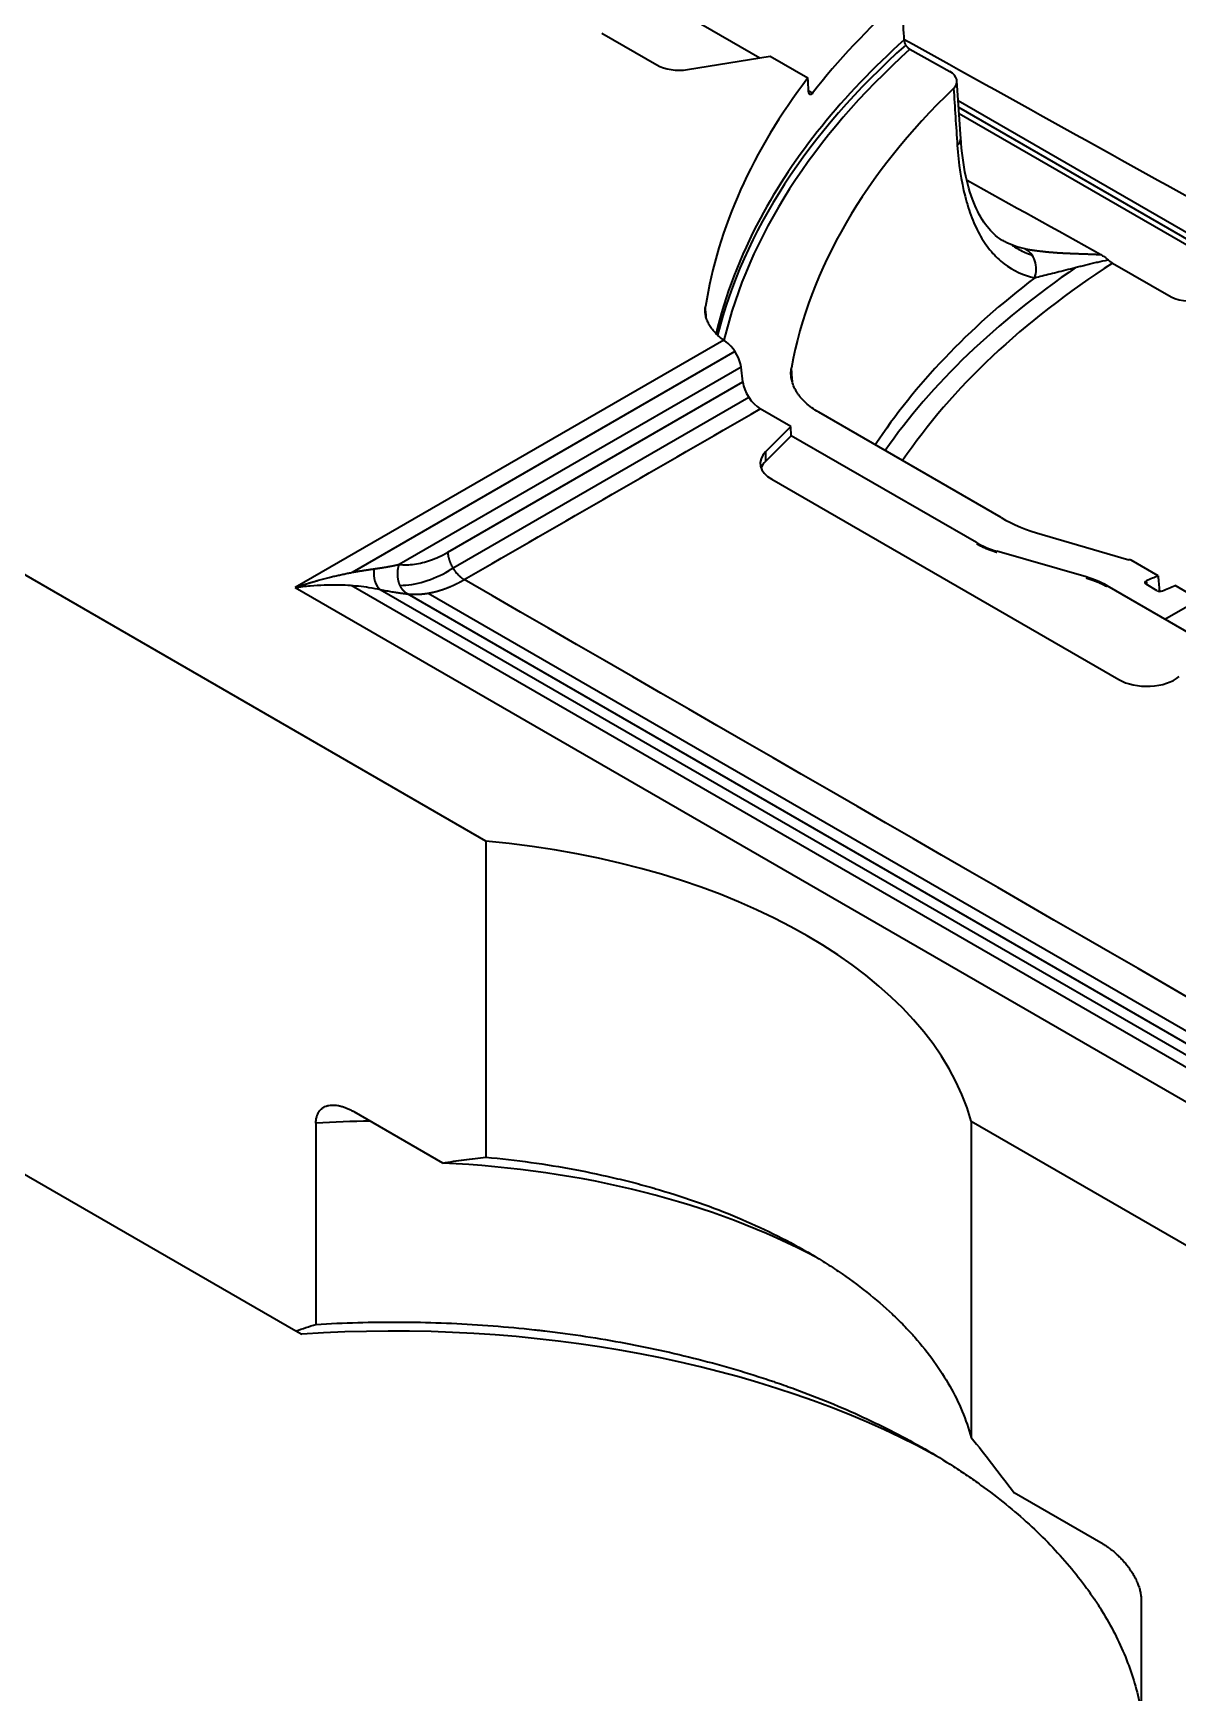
# Model space of a CAD drawing. Header units: millimetres. Extents: x 256 to 2096, y 1004 to 2403.
# Drawn here: x 1478.8 to 1623.8, y 1230.6 to 1440.8 of the extents above; entities that cross this region are included whole.
import ezdxf

# ---------------------------------------------------------------- set-up
doc = ezdxf.new("R2010")
doc.units = ezdxf.units.MM
doc.layers.add('1', color=7, linetype='Continuous', true_color=0xffffff)

msp = doc.modelspace()

# ---------------------------------------------------------------- linework, layer by layer
at = {"layer": '1', "color": 7, "linetype": 'Continuous', "lineweight": 35}
for p, q in [((1553.928, 1447.486), (1570.898, 1437.688)), ((1550.885, 1440.816), (1557.83, 1436.806)), ((1561.732, 1436.214), (1572.202, 1437.898)), ((1572.202, 1437.898), (1576.965, 1435.148)), ((1589.895, 1438.775), (1594.932, 1435.966)), ((1596.334, 1427.45), (1595.851, 1434.78)), ((1577.536, 1433.202), (1577.102, 1433.453)), ((1596.015, 1432.271), (1633.151, 1410.83)), ((1632.443, 1410.421), (1596.072, 1431.42)), ((1631.768, 1410.032), (1596.125, 1430.61)), ((1536.187, 1338.493), (1408.53, 1412.195)), ((1615.555, 1411.707), (1622.985, 1407.418)), ((1566.311, 1401.942), (1512.024, 1370.6)), ((1567.721, 1400.512), (1519.236, 1372.519)), ((1568.499, 1398.529), (1525.203, 1373.533)), ((1568.722, 1396.65), (1568.499, 1398.529)), ((1531.348, 1375.072), (1568.722, 1396.65)), ((1569.501, 1394.668), (1531.526, 1372.743)), ((1574.819, 1391.012), (1570.937, 1393.253)), ((1601.434, 1379.474), (1578.352, 1392.8)), ((1574.819, 1391.012), (1571.61, 1387.803)), ((1574.859, 1389.828), (1571.61, 1386.578)), ((1574.859, 1389.828), (1574.819, 1391.012)), ((1598.307, 1376.291), (1574.859, 1389.828)), ((1571.61, 1387.803), (1571.61, 1386.578)), ((1572.404, 1384.318), (1616.365, 1358.937)), ((1606.65, 1377.303), (1617.642, 1374.13)), ((1612.214, 1371.943), (1600.915, 1375.205)), ((1621.336, 1372.086), (1617.923, 1374.057)), ((1512.024, 1370.6), (1750.355, 1232.999)), ((1752.332, 1236.234), (1519.121, 1370.878)), ((1614.823, 1370.858), (1628.447, 1362.992)), ((1621.232, 1370.198), (1619.809, 1371.02)), ((1626.511, 1369.099), (1623.476, 1370.851)), ((1522.802, 1370.354), (1753.72, 1237.034)), ((1755.882, 1237.208), (1526.235, 1369.795)), ((1528.854, 1369.884), (1757.272, 1238.007)), ((1622.19, 1366.604), (1626.511, 1369.099)), ((1536.187, 1338.493), (1536.187, 1298.452)), ((1408.53, 1336.261), (1512.131, 1276.447)), ((1530.747, 1297.706), (1519.488, 1304.206)), ((1514.658, 1302.749), (1514.658, 1277.275)), ((1597.657, 1303.003), (1753.598, 1212.97)), ((1597.657, 1303.003), (1597.657, 1262.962)), ((1512.131, 1276.447), (1512.856, 1276.028)), ((1614.356, 1249.434), (1603.098, 1255.934)), ((1619.186, 1242.4), (1619.186, 1216.925))]:
    msp.add_line(p, q, dxfattribs=at)
for centre, major_axis, ratio, start_param, end_param in [((1723.27, 1395.4), (-159.766, 0), 0.5773503, 5.7128109, 5.8609378), ((1723.27, 1390.188), (159.431, 0), 0.5773503, 2.5704417, 2.8418363), ((1723.27, 1389.41), (-159.381, 0), 0.5773503, 5.7099941, 6.139677), ((1723.27, 1389.41), (158.428, 0), 0.5773503, 2.5715251, 3.0040935), ((1560.658, 1438.439), (4, 0), 0.5773503, 3.9269908, 4.9840471), ((1592.834, 1434.715), (-3.019, 0.002), 0.5765428, 2.601131, 3.9444378), ((1723.27, 1397.862), (-159.924, 0), 0.5773503, 5.8674961, 6.1928346), ((1723.27, 1389.41), (-149.201, 0), 0.5773503, 5.741568, 6.1780942), ((1723.27, 1390.188), (159.431, 0), 0.5773503, 2.8418363, 3.0062441), ((1723.27, 1356.341), (147.079, 0), 0.5773503, 2.4397573, 2.7602053), ((1723.27, 1356.341), (144.218, 0), 0.5773503, 2.4141673, 2.7686989), ((1723.27, 1358.674), (147.229, 0), 0.5773503, 2.4955931, 2.7809717), ((1625.114, 1408.654), (3.015, 0), 0.5789338, 3.9283603, 5.4964176), ((1566.395, 1399.541), (-1.612, 2.533), 0.5463791, 3.9906807, 5.1801162), ((1570.826, 1395.638), (-1.612, 2.533), 0.5463791, 0.849088, 2.3326179), ((1575.94, 1386.359), (5, 0), 0.5773503, 2.6179939, 3.9269908), ((1575.94, 1385.135), (-5, 0), 0.5773503, 5.7595865, 6.0694302), ((1615.66, 1387.695), (20.11, 0.023), 0.5776063, 3.9258769, 4.2471827), ((1605.42, 1380.401), (10.055, 0.012), 0.5776063, 3.9258769, 4.2471827), ((1523.863, 1373.088), (0.611, 2.937), 0.6049582, 1.7370155, 2.8729762), ((1530.266, 1389.775), (8.548, 18.128), 0.6252357, 3.4314958, 3.8766271), ((1607.71, 1366.748), (10.055, 0.012), 0.5776063, 0.7842843, 1.10559), ((1620.165, 1371.225), (0.504, 0), 0.5759394, 2.2092776, 3.9251465), ((1621.588, 1370.403), (0.503, 0.001), 0.5782229, 3.9265304, 5.3482317), ((1619.901, 1360.978), (5, 0), 0.5773503, 3.9269908, 5.6723201), ((1524.496, 1296.253), (74.09, 0), 0.5773503, 0.1584571, 1.4123392), ((1524.496, 1248.079), (-95.2, 0), 0.5773503, 4.7433513, 4.8159093), ((1524.496, 1252.325), (-78.85, 0), 0.5773503, 3.965492, 4.6330289), ((1524.495, 1218.686), (-100, 0), 0.5773503, 3.9602541, 4.8290467)]:
    msp.add_ellipse(centre, major_axis=major_axis, ratio=ratio, start_param=start_param, end_param=end_param, dxfattribs=at)
for points in [[(1588.795, 1445.206), (1588.834, 1444.622), (1588.911, 1443.453), (1589.027, 1441.701), (1589.105, 1440.533), (1589.143, 1439.949)], [(1625.909, 1419.608), (1613.652, 1426.412), (1601.396, 1433.217), (1589.139, 1440.022)], [(1577.061, 1433.462), (1577.029, 1434.024), (1576.997, 1434.586), (1576.965, 1435.148)], [(1595.422, 1433.818), (1595.58, 1431.417), (1595.737, 1429.015), (1595.895, 1426.613)], [(1597.134, 1422.214), (1602.78, 1419.067), (1608.426, 1415.92), (1614.071, 1412.774)], [(1601.854, 1414.434), (1601.689, 1414.525), (1601.527, 1414.621), (1601.369, 1414.723)], [(1604.485, 1413.507), (1603.531, 1413.684), (1602.657, 1413.992), (1601.854, 1414.434)], [(1615.008, 1412.1), (1615.068, 1412.048), (1615.188, 1411.95), (1615.371, 1411.819), (1615.494, 1411.743), (1615.555, 1411.707)], [(1564.095, 1404.772), (1564.062, 1405.246), (1564.03, 1405.72), (1563.998, 1406.193)], [(1575.021, 1396.552), (1574.978, 1397.183), (1574.935, 1397.815), (1574.891, 1398.446)], [(1533.447, 1371.608), (1545.943, 1378.823), (1558.44, 1386.038), (1570.937, 1393.253)], [(1525.203, 1373.533), (1525.838, 1373.463), (1527.139, 1373.487), (1529.151, 1373.977), (1530.585, 1374.632), (1531.348, 1375.072)], [(1617.923, 1374.057), (1617.828, 1374.079), (1617.734, 1374.104), (1617.642, 1374.13)], [(1761.058, 1240.197), (1685.187, 1284), (1609.317, 1327.804), (1533.447, 1371.608)], [(1621.336, 1372.086), (1620.845, 1371.877), (1620.355, 1371.667), (1619.865, 1371.457)], [(1619.908, 1370.962), (1619.894, 1371.127), (1619.879, 1371.292), (1619.865, 1371.457)], [(1621.336, 1372.086), (1621.389, 1371.448), (1621.442, 1370.81), (1621.495, 1370.171)], [(1621.886, 1370.17), (1622.416, 1370.397), (1622.946, 1370.624), (1623.476, 1370.851)], [(1522.802, 1370.354), (1523.081, 1370.296), (1523.603, 1370.193), (1524.292, 1370.071), (1524.895, 1369.973), (1525.419, 1369.897), (1525.874, 1369.837), (1526.123, 1369.807), (1526.235, 1369.795)], [(1512.131, 1276.447), (1512.971, 1276.729), (1513.813, 1277.005), (1514.658, 1277.275)]]:
    msp.add_open_spline(points, degree=3, dxfattribs=at)
for points, knots in [([(1589.143, 1439.949), (1589.147, 1439.896), (1589.155, 1439.841), (1589.173, 1439.757), (1589.181, 1439.729), (1589.197, 1439.672), (1589.207, 1439.643), (1589.238, 1439.556), (1589.262, 1439.499), (1589.305, 1439.414), (1589.32, 1439.386), (1589.351, 1439.33), (1589.368, 1439.302), (1589.42, 1439.221), (1589.457, 1439.17), (1589.517, 1439.096), (1589.538, 1439.072), (1589.58, 1439.026), (1589.601, 1439.004), (1589.666, 1438.94), (1589.71, 1438.901), (1589.802, 1438.831), (1589.849, 1438.801), (1589.895, 1438.775)], [0, 0, 0, 0, 0.125, 0.125, 0.1875, 0.1875, 0.25, 0.25, 0.375, 0.375, 0.4375, 0.4375, 0.5, 0.5, 0.625, 0.625, 0.6875, 0.6875, 0.75, 0.75, 0.875, 0.875, 1, 1, 1, 1]), ([(1577.536, 1433.202), (1577.508, 1433.166), (1577.481, 1433.136), (1577.44, 1433.099), (1577.427, 1433.088), (1577.406, 1433.074), (1577.4, 1433.069), (1577.386, 1433.061), (1577.379, 1433.057), (1577.346, 1433.04), (1577.32, 1433.032), (1577.283, 1433.029), (1577.271, 1433.03), (1577.247, 1433.035), (1577.236, 1433.038), (1577.202, 1433.055), (1577.182, 1433.072), (1577.154, 1433.107), (1577.145, 1433.12), (1577.133, 1433.143), (1577.129, 1433.151), (1577.121, 1433.167), (1577.117, 1433.175), (1577.1, 1433.22), (1577.088, 1433.261), (1577.075, 1433.331), (1577.071, 1433.355), (1577.065, 1433.407), (1577.063, 1433.434), (1577.061, 1433.462)], [0, 0, 0, 0, 0.125, 0.125, 0.1875, 0.1875, 0.21875, 0.21875, 0.25, 0.25, 0.375, 0.375, 0.4375, 0.4375, 0.5, 0.5, 0.625, 0.625, 0.6875, 0.6875, 0.71875, 0.71875, 0.75, 0.75, 0.875, 0.875, 0.9375, 0.9375, 1, 1, 1, 1]), ([(1595.895, 1426.613), (1595.982, 1426.699), (1596.057, 1426.789), (1596.18, 1426.973), (1596.229, 1427.067), (1596.298, 1427.258), (1596.318, 1427.355), (1596.328, 1427.495), (1596.328, 1427.538), (1596.325, 1427.582)], [0, 0, 0, 0, 0.2893936, 0.2893936, 0.5787872, 0.5787872, 0.8681807, 0.8681807, 1, 1, 1, 1]), ([(1601.465, 1414.662), (1600.811, 1415.072), (1599.592, 1416.204), (1598.052, 1418.829), (1596.877, 1422.615), (1596.451, 1425.789), (1596.325, 1427.578)], [0, 0, 0, 0, 0.2364189, 0.480713, 0.734937, 1, 1, 1, 1]), ([(1595.895, 1426.613), (1596.049, 1424.265), (1596.542, 1421.016), (1597.701, 1417.374), (1598.628, 1415.418), (1599.494, 1414.055), (1600.447, 1412.819), (1602.323, 1411.027), (1604.252, 1410.148), (1605.708, 1409.845)], [0, 0, 0, 0, 0.25, 0.375, 0.5, 0.5625, 0.625, 0.75, 1, 1, 1, 1]), ([(1602.825, 1413.979), (1602.876, 1413.942), (1602.927, 1413.906), (1603.214, 1413.708), (1603.455, 1413.559), (1604.228, 1413.128), (1604.782, 1412.89), (1605.364, 1412.706)], [0, 0, 0, 0, 0.0655991, 0.0655991, 0.3637882, 0.3637882, 1, 1, 1, 1]), ([(1604.485, 1413.507), (1604.497, 1413.505), (1604.52, 1413.5), (1604.556, 1413.493), (1604.591, 1413.487), (1604.627, 1413.48), (1604.663, 1413.473), (1604.699, 1413.466), (1604.735, 1413.46), (1604.771, 1413.453), (1604.807, 1413.447), (1604.843, 1413.441), (1604.879, 1413.434), (1604.916, 1413.428), (1604.952, 1413.422), (1604.989, 1413.416), (1605.025, 1413.409), (1605.062, 1413.403), (1605.099, 1413.397), (1605.136, 1413.392), (1605.173, 1413.386), (1605.21, 1413.38), (1605.247, 1413.374), (1605.284, 1413.368), (1605.321, 1413.363), (1605.359, 1413.357), (1605.396, 1413.351), (1605.434, 1413.346), (1605.471, 1413.34), (1605.509, 1413.335), (1605.547, 1413.329), (1605.584, 1413.324), (1605.622, 1413.319), (1605.66, 1413.314), (1605.698, 1413.308), (1605.736, 1413.303), (1605.775, 1413.298), (1605.813, 1413.293), (1605.851, 1413.288), (1605.89, 1413.283), (1605.928, 1413.278), (1605.967, 1413.273), (1606.005, 1413.268), (1606.044, 1413.263), (1606.083, 1413.258), (1606.121, 1413.253), (1606.16, 1413.248), (1606.199, 1413.244), (1606.238, 1413.239), (1606.277, 1413.234), (1606.316, 1413.229), (1606.356, 1413.225), (1606.395, 1413.22), (1606.434, 1413.215), (1606.474, 1413.211), (1606.513, 1413.206), (1606.553, 1413.202), (1606.592, 1413.197), (1606.632, 1413.193), (1606.713, 1413.183), (1606.836, 1413.17), (1607.004, 1413.152), (1607.176, 1413.134), (1607.353, 1413.117), (1607.533, 1413.1), (1607.718, 1413.083), (1607.907, 1413.067), (1608.101, 1413.052), (1608.299, 1413.036), (1608.501, 1413.022), (1608.707, 1413.008), (1608.917, 1412.995), (1609.096, 1412.985), (1609.24, 1412.977), (1609.349, 1412.971), (1609.458, 1412.965), (1609.566, 1412.96), (1609.675, 1412.955), (1609.784, 1412.95), (1609.892, 1412.945), (1610.001, 1412.94), (1610.109, 1412.935), (1610.218, 1412.931), (1610.326, 1412.926), (1610.435, 1412.922), (1610.543, 1412.917), (1610.652, 1412.913), (1610.76, 1412.909), (1610.868, 1412.905), (1610.976, 1412.901), (1611.084, 1412.897), (1611.192, 1412.893), (1611.3, 1412.889), (1611.408, 1412.885), (1611.516, 1412.882), (1611.623, 1412.878), (1611.731, 1412.874), (1611.838, 1412.87), (1611.946, 1412.866), (1612.053, 1412.862), (1612.16, 1412.858), (1612.268, 1412.854), (1612.375, 1412.85), (1612.481, 1412.846), (1612.588, 1412.842), (1612.695, 1412.838), (1612.802, 1412.834), (1612.908, 1412.829), (1613.014, 1412.825), (1613.121, 1412.82), (1613.227, 1412.816), (1613.333, 1412.811), (1613.439, 1412.806), (1613.544, 1412.801), (1613.65, 1412.796), (1613.756, 1412.791), (1613.861, 1412.785), (1613.966, 1412.78), (1614.036, 1412.776), (1614.071, 1412.774)], [0, 0, 0, 0, 0.0053658, 0.010717, 0.0160537, 0.021376, 0.0266837, 0.0319771, 0.0372561, 0.0425207, 0.0477711, 0.0530072, 0.0582291, 0.0634368, 0.0686304, 0.0738099, 0.0789754, 0.0841268, 0.0892643, 0.0943879, 0.0994976, 0.1045934, 0.1096755, 0.1147438, 0.1197984, 0.1248393, 0.1298666, 0.1348804, 0.1398806, 0.1448673, 0.1498406, 0.1548006, 0.1597472, 0.1646805, 0.1696005, 0.1745074, 0.1794011, 0.1842818, 0.1891493, 0.1940039, 0.1988456, 0.2036743, 0.2084903, 0.2132934, 0.2180838, 0.2228615, 0.2276265, 0.232379, 0.237119, 0.2418465, 0.2465615, 0.2512643, 0.2559547, 0.2606328, 0.2652988, 0.2699526, 0.2745944, 0.2792241, 0.2838419, 0.2884478, 0.3072694, 0.3263116, 0.3455769, 0.3650677, 0.3847864, 0.4047351, 0.424916, 0.4453312, 0.4659828, 0.4868727, 0.5080028, 0.5293748, 0.5509906, 0.5618589, 0.5726718, 0.5834295, 0.5941326, 0.6047813, 0.615376, 0.6259172, 0.6364051, 0.6468402, 0.6572229, 0.6675536, 0.6778326, 0.6880605, 0.6982377, 0.7083645, 0.7184414, 0.7284689, 0.7384473, 0.7483772, 0.7582591, 0.7680933, 0.7778804, 0.7876209, 0.7973152, 0.8069639, 0.8165674, 0.8261262, 0.835641, 0.8451121, 0.8545402, 0.8639258, 0.8732695, 0.8825717, 0.8918331, 0.9010542, 0.9102356, 0.919378, 0.9284818, 0.9375477, 0.9465763, 0.9555683, 0.9645242, 0.9734446, 0.9823303, 0.9911819, 1, 1, 1, 1]), ([(1605.708, 1409.845), (1605.812, 1410.163), (1605.943, 1410.879), (1605.777, 1412.022), (1605.242, 1412.978), (1604.741, 1413.372), (1604.485, 1413.507)], [0, 0, 0, 0, 0.2497616, 0.4998414, 0.7499212, 1, 1, 1, 1]), ([(1614.071, 1412.774), (1614.228, 1412.686), (1614.385, 1412.584), (1614.699, 1412.357), (1614.854, 1412.232), (1615.008, 1412.1)], [0, 0, 0, 0, 0.5, 0.5, 1, 1, 1, 1]), ([(1605.708, 1409.845), (1606.3, 1410.003), (1606.958, 1410.17), (1608.375, 1410.523), (1609.133, 1410.709), (1610.317, 1411.005), (1610.72, 1411.106), (1611.335, 1411.26), (1611.542, 1411.312), (1611.959, 1411.416), (1612.17, 1411.468), (1612.595, 1411.572), (1612.81, 1411.625), (1613.243, 1411.731), (1613.461, 1411.784), (1614.12, 1411.935), (1614.564, 1412.028), (1615.008, 1412.1)], [0, 0, 0, 0, 0.25, 0.25, 0.5, 0.5, 0.625, 0.625, 0.6875, 0.6875, 0.75, 0.75, 0.8125, 0.8125, 0.875, 0.875, 1, 1, 1, 1]), ([(1566.313, 1401.943), (1566.1, 1402.091), (1565.902, 1402.243), (1565.534, 1402.558), (1565.194, 1402.881), (1564.909, 1403.223), (1564.715, 1403.486), (1564.654, 1403.575), (1564.539, 1403.755), (1564.485, 1403.846), (1564.336, 1404.118), (1564.168, 1404.485), (1564.062, 1404.859), (1564.006, 1405.142), (1563.991, 1405.236), (1563.975, 1405.379), (1563.971, 1405.427), (1563.964, 1405.522), (1563.962, 1405.57), (1563.956, 1405.81), (1563.969, 1406.002), (1563.998, 1406.193)], [0, 0, 0, 0, 0.125, 0.125, 0.25, 0.375, 0.375, 0.4375, 0.4375, 0.5, 0.5, 0.625, 0.75, 0.75, 0.8125, 0.8125, 0.84375, 0.84375, 0.875, 0.875, 1, 1, 1, 1]), ([(1566.313, 1401.943), (1566.408, 1401.877), (1566.504, 1401.805), (1566.702, 1401.647), (1566.802, 1401.562), (1566.904, 1401.469)], [0, 0, 0, 0, 0.5, 0.5, 1, 1, 1, 1]), ([(1578.352, 1392.8), (1578.034, 1392.984), (1577.738, 1393.177), (1577.187, 1393.58), (1576.933, 1393.789), (1576.463, 1394.225), (1576.248, 1394.45), (1576.028, 1394.713), (1576.004, 1394.743), (1575.957, 1394.802), (1575.887, 1394.89), (1575.821, 1394.979), (1575.692, 1395.158), (1575.612, 1395.278), (1575.389, 1395.641), (1575.263, 1395.887), (1575.058, 1396.386), (1574.978, 1396.639), (1574.915, 1396.929), (1574.909, 1396.961), (1574.896, 1397.026), (1574.879, 1397.122), (1574.846, 1397.348), (1574.833, 1397.542), (1574.825, 1397.929), (1574.845, 1398.188), (1574.891, 1398.446)], [0, 0, 0, 0, 0.125, 0.125, 0.25, 0.25, 0.375, 0.375, 0.390625, 0.390625, 0.40625, 0.4375, 0.4375, 0.5, 0.5, 0.625, 0.625, 0.75, 0.75, 0.765625, 0.765625, 0.78125, 0.8125, 0.875, 0.875, 1, 1, 1, 1]), ([(1531.348, 1375.072), (1531.348, 1375.065), (1531.35, 1375.049), (1531.352, 1375.025), (1531.354, 1375), (1531.356, 1374.974), (1531.359, 1374.947), (1531.362, 1374.919), (1531.365, 1374.89), (1531.368, 1374.86), (1531.372, 1374.829), (1531.377, 1374.797), (1531.381, 1374.763), (1531.387, 1374.729), (1531.392, 1374.694), (1531.398, 1374.657), (1531.405, 1374.62), (1531.419, 1374.546), (1531.44, 1374.443), (1531.471, 1374.318), (1531.499, 1374.216), (1531.523, 1374.136), (1531.547, 1374.061), (1531.575, 1373.981), (1531.61, 1373.885), (1531.65, 1373.784), (1531.696, 1373.676), (1531.745, 1373.57), (1531.796, 1373.466), (1531.847, 1373.368), (1531.9, 1373.27), (1531.955, 1373.174), (1532.003, 1373.095), (1532.051, 1373.018), (1532.108, 1372.929), (1532.197, 1372.798), (1532.32, 1372.628), (1532.483, 1372.427), (1532.62, 1372.276), (1532.714, 1372.181), (1532.751, 1372.144), (1532.788, 1372.108), (1532.826, 1372.072), (1532.864, 1372.038), (1532.901, 1372.004), (1532.94, 1371.971), (1532.978, 1371.938), (1533.016, 1371.906), (1533.055, 1371.875), (1533.094, 1371.845), (1533.133, 1371.815), (1533.172, 1371.787), (1533.211, 1371.759), (1533.25, 1371.731), (1533.289, 1371.705), (1533.328, 1371.679), (1533.368, 1371.655), (1533.407, 1371.631), (1533.433, 1371.615), (1533.447, 1371.608)], [0, 0, 0, 0, 0.0060746, 0.012381, 0.0189192, 0.0256892, 0.0326912, 0.0399251, 0.0473909, 0.0550886, 0.0630182, 0.0711798, 0.0795734, 0.088199, 0.0970566, 0.1061462, 0.1154678, 0.1250214, 0.1612454, 0.1918601, 0.2168651, 0.2362601, 0.2500446, 0.2719158, 0.295351, 0.3203506, 0.3469146, 0.3750435, 0.4000435, 0.4250435, 0.4500436, 0.4750438, 0.5000441, 0.5120941, 0.5359905, 0.5717314, 0.6193142, 0.6787352, 0.7499897, 0.7624903, 0.7749908, 0.7874913, 0.7999918, 0.8124923, 0.8249928, 0.8374933, 0.8499938, 0.8624943, 0.8749948, 0.8874953, 0.8999959, 0.9124964, 0.9249969, 0.9374974, 0.9499979, 0.9624984, 0.974999, 0.9874995, 1, 1, 1, 1]), ([(1512.024, 1370.6), (1512.057, 1370.611), (1512.122, 1370.633), (1512.218, 1370.666), (1512.314, 1370.698), (1512.408, 1370.73), (1512.501, 1370.76), (1512.592, 1370.791), (1512.683, 1370.821), (1512.772, 1370.85), (1512.86, 1370.878), (1512.947, 1370.906), (1513.033, 1370.934), (1513.117, 1370.961), (1513.2, 1370.987), (1513.282, 1371.013), (1513.363, 1371.038), (1513.442, 1371.063), (1513.521, 1371.087), (1513.598, 1371.111), (1513.673, 1371.134), (1513.748, 1371.157), (1513.821, 1371.18), (1513.893, 1371.201), (1513.964, 1371.223), (1514.034, 1371.244), (1514.103, 1371.264), (1514.17, 1371.284), (1514.236, 1371.303), (1514.301, 1371.323), (1514.364, 1371.341), (1514.426, 1371.359), (1514.488, 1371.377), (1514.548, 1371.394), (1514.606, 1371.411), (1514.664, 1371.428), (1514.72, 1371.444), (1514.775, 1371.459), (1514.829, 1371.475), (1514.881, 1371.489), (1514.933, 1371.504), (1515.196, 1371.577), (1515.659, 1371.703), (1516.308, 1371.871), (1516.916, 1372.02), (1517.503, 1372.157), (1518.074, 1372.283), (1518.633, 1372.401), (1519.167, 1372.507), (1519.568, 1372.582), (1519.843, 1372.631), (1520.001, 1372.659), (1520.158, 1372.687), (1520.313, 1372.713), (1520.465, 1372.738), (1520.616, 1372.763), (1520.764, 1372.787), (1520.911, 1372.81), (1521.055, 1372.832), (1521.197, 1372.853), (1521.338, 1372.874), (1521.476, 1372.894), (1521.612, 1372.913), (1521.747, 1372.932), (1521.879, 1372.949), (1521.966, 1372.961), (1522.009, 1372.967)], [0, 0, 0, 0, 0.0095255, 0.0189327, 0.0282217, 0.0373925, 0.046445, 0.0553793, 0.0641953, 0.0728931, 0.0814727, 0.089934, 0.0982771, 0.1065019, 0.1146085, 0.1225969, 0.130467, 0.1382189, 0.1458525, 0.1533679, 0.1607651, 0.168044, 0.1752047, 0.1822472, 0.1891714, 0.1959774, 0.2026651, 0.2092346, 0.2156859, 0.2220189, 0.2282337, 0.2343302, 0.2403085, 0.2461686, 0.2519104, 0.257534, 0.2630394, 0.2684265, 0.2736954, 0.278846, 0.2838784, 0.2887926, 0.3563213, 0.4201386, 0.4802448, 0.5366406, 0.5949837, 0.6511355, 0.705097, 0.7568695, 0.7732976, 0.7895612, 0.8056601, 0.8215946, 0.8373646, 0.8529702, 0.8684115, 0.8836885, 0.8988013, 0.91375, 0.9285347, 0.9431554, 0.9576122, 0.9719051, 0.9860344, 1, 1, 1, 1]), ([(1522.009, 1372.967), (1522.031, 1372.969), (1522.074, 1372.975), (1522.139, 1372.984), (1522.205, 1372.993), (1522.271, 1373.002), (1522.338, 1373.011), (1522.406, 1373.021), (1522.474, 1373.031), (1522.543, 1373.041), (1522.613, 1373.051), (1522.683, 1373.061), (1522.754, 1373.072), (1522.826, 1373.083), (1522.898, 1373.094), (1522.971, 1373.106), (1523.044, 1373.118), (1523.118, 1373.13), (1523.193, 1373.142), (1523.268, 1373.154), (1523.344, 1373.167), (1523.421, 1373.18), (1523.498, 1373.194), (1523.576, 1373.207), (1523.654, 1373.221), (1523.733, 1373.235), (1523.813, 1373.25), (1523.9, 1373.266), (1523.996, 1373.284), (1524.101, 1373.304), (1524.211, 1373.325), (1524.323, 1373.347), (1524.439, 1373.37), (1524.559, 1373.395), (1524.681, 1373.42), (1524.807, 1373.446), (1524.937, 1373.474), (1525.069, 1373.503), (1525.158, 1373.523), (1525.203, 1373.533)], [0, 0, 0, 0, 0.019044, 0.0383366, 0.0578778, 0.0776676, 0.097706, 0.1179932, 0.1385291, 0.1593138, 0.1803473, 0.2016296, 0.2231608, 0.2449408, 0.2669698, 0.2892477, 0.3117746, 0.3345505, 0.3575754, 0.3808494, 0.4043724, 0.4281445, 0.4521657, 0.476436, 0.5009555, 0.5257241, 0.5507419, 0.576009, 0.6083346, 0.6419039, 0.676717, 0.7127739, 0.7500746, 0.7886192, 0.8284076, 0.8694398, 0.911716, 0.955236, 1, 1, 1, 1]), ([(1526.235, 1369.795), (1526.229, 1369.798), (1526.216, 1369.806), (1526.198, 1369.818), (1526.179, 1369.83), (1526.16, 1369.842), (1526.14, 1369.855), (1526.121, 1369.869), (1526.102, 1369.882), (1526.082, 1369.896), (1526.062, 1369.911), (1526.043, 1369.926), (1526.023, 1369.942), (1526.003, 1369.958), (1525.982, 1369.974), (1525.962, 1369.992), (1525.942, 1370.009), (1525.922, 1370.027), (1525.901, 1370.046), (1525.881, 1370.065), (1525.86, 1370.085), (1525.839, 1370.105), (1525.819, 1370.126), (1525.798, 1370.147), (1525.778, 1370.169), (1525.757, 1370.192), (1525.736, 1370.215), (1525.716, 1370.239), (1525.695, 1370.263), (1525.674, 1370.288), (1525.654, 1370.314), (1525.633, 1370.34), (1525.613, 1370.367), (1525.593, 1370.395), (1525.572, 1370.423), (1525.552, 1370.452), (1525.532, 1370.481), (1525.513, 1370.511), (1525.493, 1370.542), (1525.473, 1370.574), (1525.454, 1370.606), (1525.435, 1370.639), (1525.416, 1370.673), (1525.397, 1370.707), (1525.379, 1370.742), (1525.361, 1370.778), (1525.343, 1370.815), (1525.325, 1370.852), (1525.308, 1370.889), (1525.291, 1370.928), (1525.274, 1370.967), (1525.258, 1371.007), (1525.242, 1371.048), (1525.227, 1371.089), (1525.212, 1371.131), (1525.197, 1371.173), (1525.183, 1371.216), (1525.169, 1371.26), (1525.156, 1371.304), (1525.141, 1371.358), (1525.124, 1371.42), (1525.107, 1371.491), (1525.092, 1371.562), (1525.078, 1371.632), (1525.065, 1371.703), (1525.054, 1371.774), (1525.044, 1371.845), (1525.036, 1371.915), (1525.029, 1371.985), (1525.023, 1372.054), (1525.019, 1372.123), (1525.016, 1372.192), (1525.014, 1372.26), (1525.014, 1372.327), (1525.014, 1372.393), (1525.016, 1372.459), (1525.019, 1372.524), (1525.022, 1372.588), (1525.027, 1372.652), (1525.033, 1372.714), (1525.039, 1372.776), (1525.047, 1372.836), (1525.055, 1372.896), (1525.064, 1372.955), (1525.074, 1373.012), (1525.084, 1373.069), (1525.095, 1373.125), (1525.107, 1373.179), (1525.119, 1373.233), (1525.132, 1373.285), (1525.145, 1373.337), (1525.159, 1373.387), (1525.173, 1373.437), (1525.188, 1373.485), (1525.198, 1373.517), (1525.203, 1373.533)], [0, 0, 0, 0, 0.0061626, 0.0124069, 0.0187335, 0.0251427, 0.0316352, 0.0382113, 0.0448714, 0.0516161, 0.0584458, 0.0653608, 0.0723616, 0.0794486, 0.0866221, 0.0938825, 0.1012302, 0.1086653, 0.1161884, 0.1237995, 0.1314991, 0.1392873, 0.1471643, 0.1551304, 0.1631856, 0.1713302, 0.1795642, 0.1878877, 0.1963008, 0.2048035, 0.2133957, 0.2220775, 0.2308486, 0.2397091, 0.2486587, 0.2576973, 0.2668246, 0.2760403, 0.2853441, 0.2947357, 0.3042146, 0.3137803, 0.3234325, 0.3331704, 0.3429936, 0.3529014, 0.362893, 0.3729678, 0.3831249, 0.3933635, 0.4036826, 0.4140813, 0.4245586, 0.4351134, 0.4457446, 0.456451, 0.4672314, 0.4780844, 0.4890087, 0.5000029, 0.5171004, 0.5340682, 0.5509011, 0.5675941, 0.5841424, 0.6005416, 0.6167875, 0.6328762, 0.6488038, 0.6645671, 0.6801629, 0.6955882, 0.7108403, 0.725917, 0.740816, 0.7555353, 0.7700733, 0.7844285, 0.7985997, 0.8125858, 0.8263859, 0.8399994, 0.8534258, 0.8666649, 0.8797165, 0.8925806, 0.9052575, 0.9177476, 0.9300511, 0.9421689, 0.9541016, 0.9658501, 0.9774153, 0.9887982, 1, 1, 1, 1]), ([(1512.024, 1370.6), (1512.667, 1370.696), (1513.896, 1370.842), (1515.653, 1370.952), (1517.243, 1370.969), (1518.692, 1370.917), (1520.063, 1370.804), (1521.442, 1370.625), (1522.344, 1370.456), (1522.802, 1370.354)], [0, 0, 0, 0, 0.1694738, 0.324524, 0.4673638, 0.5977902, 0.7226803, 0.8534243, 1, 1, 1, 1]), ([(1526.235, 1369.795), (1526.251, 1369.793), (1526.282, 1369.79), (1526.329, 1369.785), (1526.375, 1369.78), (1526.422, 1369.776), (1526.469, 1369.772), (1526.516, 1369.769), (1526.563, 1369.765), (1526.611, 1369.762), (1526.658, 1369.759), (1526.705, 1369.756), (1526.753, 1369.754), (1526.8, 1369.752), (1526.848, 1369.75), (1526.895, 1369.748), (1526.943, 1369.746), (1526.991, 1369.745), (1527.038, 1369.744), (1527.086, 1369.744), (1527.134, 1369.743), (1527.182, 1369.743), (1527.23, 1369.743), (1527.278, 1369.743), (1527.326, 1369.744), (1527.375, 1369.744), (1527.423, 1369.745), (1527.471, 1369.747), (1527.52, 1369.748), (1527.568, 1369.75), (1527.616, 1369.752), (1527.665, 1369.754), (1527.713, 1369.757), (1527.762, 1369.76), (1527.811, 1369.763), (1527.859, 1369.766), (1527.908, 1369.769), (1527.957, 1369.773), (1528.006, 1369.777), (1528.055, 1369.781), (1528.104, 1369.786), (1528.153, 1369.79), (1528.202, 1369.795), (1528.251, 1369.801), (1528.3, 1369.806), (1528.349, 1369.812), (1528.398, 1369.818), (1528.447, 1369.824), (1528.497, 1369.83), (1528.546, 1369.837), (1528.595, 1369.844), (1528.645, 1369.851), (1528.694, 1369.858), (1528.743, 1369.866), (1528.793, 1369.874), (1528.842, 1369.882), (1528.892, 1369.89), (1528.941, 1369.899), (1528.991, 1369.908), (1529.041, 1369.917), (1529.09, 1369.926), (1529.14, 1369.935), (1529.19, 1369.945), (1529.239, 1369.955), (1529.289, 1369.966), (1529.339, 1369.976), (1529.389, 1369.987), (1529.439, 1369.998), (1529.489, 1370.009), (1529.538, 1370.02), (1529.588, 1370.032), (1529.638, 1370.044), (1529.688, 1370.056), (1529.738, 1370.069), (1529.788, 1370.081), (1529.838, 1370.094), (1529.888, 1370.107), (1529.938, 1370.12), (1529.988, 1370.134), (1530.038, 1370.148), (1530.088, 1370.162), (1530.139, 1370.176), (1530.189, 1370.191), (1530.239, 1370.205), (1530.289, 1370.22), (1530.339, 1370.235), (1530.389, 1370.251), (1530.439, 1370.266), (1530.49, 1370.282), (1530.54, 1370.298), (1530.59, 1370.315), (1530.64, 1370.331), (1530.69, 1370.348), (1530.741, 1370.365), (1530.791, 1370.382), (1530.841, 1370.4), (1530.891, 1370.417), (1530.942, 1370.435), (1530.992, 1370.453), (1531.042, 1370.472), (1531.092, 1370.49), (1531.143, 1370.509), (1531.193, 1370.528), (1531.243, 1370.547), (1531.294, 1370.567), (1531.344, 1370.587), (1531.394, 1370.606), (1531.444, 1370.627), (1531.495, 1370.647), (1531.545, 1370.668), (1531.595, 1370.688), (1531.645, 1370.709), (1531.696, 1370.731), (1531.746, 1370.752), (1531.796, 1370.774), (1531.846, 1370.796), (1531.897, 1370.818), (1531.947, 1370.84), (1531.997, 1370.862), (1532.047, 1370.885), (1532.097, 1370.908), (1532.148, 1370.931), (1532.198, 1370.955), (1532.248, 1370.978), (1532.298, 1371.002), (1532.348, 1371.026), (1532.398, 1371.05), (1532.448, 1371.075), (1532.498, 1371.1), (1532.549, 1371.125), (1532.599, 1371.15), (1532.649, 1371.175), (1532.699, 1371.2), (1532.749, 1371.226), (1532.799, 1371.252), (1532.849, 1371.278), (1532.899, 1371.305), (1532.949, 1371.331), (1532.998, 1371.358), (1533.048, 1371.385), (1533.098, 1371.412), (1533.148, 1371.439), (1533.198, 1371.467), (1533.248, 1371.495), (1533.297, 1371.523), (1533.347, 1371.551), (1533.397, 1371.579), (1533.43, 1371.598), (1533.447, 1371.608)], [0, 0, 0, 0, 0.0069809, 0.0139605, 0.0209387, 0.0279156, 0.034891, 0.041865, 0.0488375, 0.0558087, 0.0627783, 0.0697465, 0.0767133, 0.0836785, 0.0906422, 0.0976044, 0.1045651, 0.1115242, 0.1184817, 0.1254377, 0.1323921, 0.1393449, 0.146296, 0.1532456, 0.1601935, 0.1671397, 0.1740842, 0.1810271, 0.1879683, 0.1949077, 0.2018455, 0.2087815, 0.2157157, 0.2226482, 0.2295789, 0.2365078, 0.2434349, 0.2503601, 0.2572836, 0.2642052, 0.2711249, 0.2780428, 0.2849588, 0.2918728, 0.298785, 0.3056953, 0.3126036, 0.3195099, 0.3264143, 0.3333168, 0.3402172, 0.3471156, 0.3540121, 0.3609065, 0.3677989, 0.3746892, 0.3815775, 0.3884638, 0.3953479, 0.40223, 0.4091099, 0.4159878, 0.4228635, 0.4297372, 0.4366087, 0.4434781, 0.4503455, 0.4572107, 0.4640739, 0.470935, 0.477794, 0.484651, 0.4915059, 0.4983587, 0.5052094, 0.5120581, 0.5189048, 0.5257494, 0.532592, 0.5394325, 0.546271, 0.5531075, 0.559942, 0.5667744, 0.5736048, 0.5804332, 0.5872596, 0.594084, 0.6009063, 0.6077267, 0.6145451, 0.6213615, 0.6281759, 0.6349883, 0.6417987, 0.6486071, 0.6554136, 0.6622181, 0.6690206, 0.6758212, 0.6826198, 0.6894164, 0.6962111, 0.7030039, 0.7097947, 0.7165835, 0.7233704, 0.7301554, 0.7369385, 0.7437196, 0.7504988, 0.757276, 0.7640514, 0.7708248, 0.7775964, 0.784366, 0.7911337, 0.7978996, 0.8046635, 0.8114256, 0.8181858, 0.8249441, 0.8317005, 0.8384551, 0.8452077, 0.8519585, 0.8587075, 0.8654545, 0.8721997, 0.878943, 0.8856845, 0.892424, 0.8991617, 0.9058975, 0.9126314, 0.9193634, 0.9260935, 0.9328218, 0.9395481, 0.9462726, 0.9529952, 0.9597158, 0.9664346, 0.9731515, 0.9798665, 0.9865796, 0.9932907, 1, 1, 1, 1]), ([(1514.658, 1302.749), (1514.658, 1302.913), (1514.669, 1303.068), (1514.709, 1303.363), (1514.74, 1303.503), (1514.79, 1303.668), (1514.8, 1303.701), (1514.823, 1303.765), (1514.835, 1303.796), (1514.872, 1303.889), (1514.899, 1303.949), (1514.986, 1304.12), (1515.053, 1304.224), (1515.164, 1304.365), (1515.202, 1304.41), (1515.263, 1304.474), (1515.284, 1304.495), (1515.327, 1304.536), (1515.348, 1304.555), (1515.459, 1304.65), (1515.553, 1304.716), (1515.751, 1304.83), (1515.856, 1304.878), (1516.019, 1304.936), (1516.075, 1304.954), (1516.161, 1304.977), (1516.189, 1304.984), (1516.247, 1304.997), (1516.276, 1305.003), (1516.422, 1305.03), (1516.542, 1305.044), (1516.787, 1305.056), (1516.912, 1305.055), (1517.166, 1305.038), (1517.296, 1305.022), (1517.494, 1304.989), (1517.561, 1304.976), (1517.662, 1304.954), (1517.696, 1304.946), (1517.763, 1304.93), (1517.797, 1304.921), (1517.966, 1304.877), (1518.102, 1304.835), (1518.376, 1304.74), (1518.513, 1304.686), (1518.789, 1304.568), (1519.067, 1304.439), (1519.347, 1304.288), (1519.488, 1304.206)], [0, 0, 0, 0, 0.0625, 0.0625, 0.125, 0.125, 0.140625, 0.140625, 0.15625, 0.15625, 0.1875, 0.1875, 0.25, 0.25, 0.28125, 0.28125, 0.296875, 0.296875, 0.3125, 0.3125, 0.375, 0.375, 0.4375, 0.4375, 0.46875, 0.46875, 0.484375, 0.484375, 0.5, 0.5, 0.5625, 0.5625, 0.625, 0.625, 0.6875, 0.6875, 0.71875, 0.71875, 0.734375, 0.734375, 0.75, 0.75, 0.8125, 0.8125, 0.875, 0.875, 0.9375, 1, 1, 1, 1]), ([(1530.747, 1297.706), (1531.642, 1297.86), (1532.542, 1298), (1534.354, 1298.25), (1535.267, 1298.36), (1536.187, 1298.452)], [0, 0, 0, 0, 0.5, 0.5, 1, 1, 1, 1]), ([(1536.187, 1298.452), (1538.104, 1298.275), (1540, 1298.055), (1543.749, 1297.533), (1545.603, 1297.23), (1549.267, 1296.541), (1551.077, 1296.155), (1553.761, 1295.513), (1554.65, 1295.289), (1555.975, 1294.936), (1556.415, 1294.815), (1557.074, 1294.631), (1557.293, 1294.568), (1557.73, 1294.443), (1557.948, 1294.38), (1559.901, 1293.804), (1561.591, 1293.257), (1564.883, 1292.091), (1568.087, 1290.854), (1571.116, 1289.477), (1574.056, 1288.028), (1575.481, 1287.269), (1576.947, 1286.423), (1577.034, 1286.373), (1577.205, 1286.273), (1577.291, 1286.223), (1577.548, 1286.072), (1578.058, 1285.769), (1578.559, 1285.462), (1579.55, 1284.844), (1580.195, 1284.425), (1582.083, 1283.149), (1584.478, 1281.396), (1586.628, 1279.54), (1588.149, 1278.11), (1588.64, 1277.627), (1589.354, 1276.892), (1589.705, 1276.522), (1590.047, 1276.149), (1590.217, 1275.961), (1590.273, 1275.899), (1590.385, 1275.773), (1591.332, 1274.708), (1592.195, 1273.627), (1593.675, 1271.566), (1595.011, 1269.478), (1596.062, 1267.338), (1596.969, 1265.17), (1597.35, 1264.073), (1597.657, 1262.962)], [0, 0, 0, 0, 0.0625, 0.0625, 0.125, 0.125, 0.1875, 0.1875, 0.21875, 0.21875, 0.234375, 0.234375, 0.2421875, 0.2421875, 0.25, 0.25, 0.3125, 0.3125, 0.375, 0.4375, 0.4375, 0.5, 0.5, 0.5039063, 0.5039063, 0.5078125, 0.5078125, 0.515625, 0.53125, 0.53125, 0.5625, 0.5625, 0.625, 0.6875, 0.6875, 0.71875, 0.71875, 0.734375, 0.7421875, 0.7421875, 0.7460937, 0.7460937, 0.75, 0.8125, 0.8125, 0.875, 0.9375, 0.9375, 1, 1, 1, 1]), ([(1514.658, 1277.275), (1516.427, 1277.381), (1518.193, 1277.458), (1521.722, 1277.555), (1525.246, 1277.595), (1530.519, 1277.487), (1534.025, 1277.302), (1537.527, 1277.061), (1539.276, 1276.912), (1541.459, 1276.69), (1541.895, 1276.644), (1542.55, 1276.572), (1542.768, 1276.547), (1543.204, 1276.497), (1544.293, 1276.371), (1545.374, 1276.233), (1547.957, 1275.884), (1549.661, 1275.624), (1553.034, 1275.051), (1556.373, 1274.426), (1561.278, 1273.331), (1564.48, 1272.496), (1567.647, 1271.609), (1569.213, 1271.139), (1571.148, 1270.517), (1571.727, 1270.329), (1572.304, 1270.136), (1572.687, 1270.006), (1572.879, 1269.941), (1573.834, 1269.614), (1574.59, 1269.347), (1576.834, 1268.528), (1578.298, 1267.961), (1581.163, 1266.783), (1583.965, 1265.561), (1587.981, 1263.601), (1590.533, 1262.208), (1593.022, 1260.772), (1594.236, 1260.033), (1596.007, 1258.891), (1596.59, 1258.504), (1597.739, 1257.721), (1598.302, 1257.325), (1599.96, 1256.127), (1601.023, 1255.314), (1603.064, 1253.659), (1605.021, 1251.976), (1607.706, 1249.365), (1609.329, 1247.568), (1610.868, 1245.742), (1611.596, 1244.814), (1612.623, 1243.401), (1612.954, 1242.926), (1613.355, 1242.328), (1613.435, 1242.209), (1613.592, 1241.969), (1613.826, 1241.609), (1614.053, 1241.248), (1614.795, 1240.043), (1615.339, 1239.073), (1616.331, 1237.124), (1617.227, 1235.163), (1618.286, 1232.188), (1618.803, 1230.184), (1619.095, 1228.783), (1619.169, 1228.389), (1619.237, 1227.994)], [0, 0, 0, 0, 0.0352237, 0.0352237, 0.0704473, 0.105671, 0.1408947, 0.1408947, 0.1761184, 0.1761184, 0.1849243, 0.1849243, 0.1893272, 0.1893272, 0.1937302, 0.211342, 0.211342, 0.2465657, 0.2465657, 0.2817894, 0.317013, 0.3522367, 0.3522367, 0.3874604, 0.3874604, 0.3962663, 0.4006692, 0.4006692, 0.4050722, 0.4050722, 0.422684, 0.422684, 0.4579077, 0.4579077, 0.4931314, 0.5283551, 0.5635787, 0.5635787, 0.5988024, 0.5988024, 0.6164142, 0.6164142, 0.6340261, 0.6340261, 0.6692497, 0.6692497, 0.7044734, 0.7396971, 0.7749207, 0.7749207, 0.8101444, 0.8101444, 0.8277563, 0.8277563, 0.8321592, 0.8321592, 0.8365622, 0.8453681, 0.8453681, 0.8805918, 0.8805918, 0.9158154, 0.9510391, 0.9862628, 0.9862628, 1, 1, 1, 1]), ([(1597.657, 1262.962), (1598.577, 1261.808), (1599.49, 1260.644), (1601.303, 1258.301), (1602.203, 1257.121), (1603.098, 1255.934)], [0, 0, 0, 0, 0.5, 0.5, 1, 1, 1, 1]), ([(1614.356, 1249.434), (1614.497, 1249.353), (1614.777, 1249.181), (1615.055, 1248.99), (1615.331, 1248.789), (1615.468, 1248.683), (1615.742, 1248.463), (1615.878, 1248.348), (1616.047, 1248.197), (1616.081, 1248.166), (1616.148, 1248.105), (1616.182, 1248.073), (1616.283, 1247.979), (1616.349, 1247.915), (1616.548, 1247.72), (1616.677, 1247.586), (1616.932, 1247.308), (1617.057, 1247.166), (1617.302, 1246.871), (1617.422, 1246.718), (1617.568, 1246.522), (1617.597, 1246.482), (1617.655, 1246.402), (1617.684, 1246.362), (1617.769, 1246.241), (1617.825, 1246.159), (1617.988, 1245.912), (1618.092, 1245.744), (1618.29, 1245.403), (1618.383, 1245.229), (1618.493, 1245.008), (1618.515, 1244.963), (1618.558, 1244.874), (1618.579, 1244.829), (1618.64, 1244.694), (1618.679, 1244.604), (1618.79, 1244.333), (1618.856, 1244.153), (1618.944, 1243.882), (1618.971, 1243.792), (1619.02, 1243.612), (1619.043, 1243.522), (1619.104, 1243.252), (1619.134, 1243.075), (1619.175, 1242.731), (1619.186, 1242.563), (1619.186, 1242.4)], [0, 0, 0, 0, 0.0625, 0.125, 0.125, 0.1875, 0.1875, 0.25, 0.25, 0.265625, 0.265625, 0.28125, 0.28125, 0.3125, 0.3125, 0.375, 0.375, 0.4375, 0.4375, 0.5, 0.5, 0.515625, 0.515625, 0.53125, 0.53125, 0.5625, 0.5625, 0.625, 0.625, 0.6875, 0.6875, 0.703125, 0.703125, 0.71875, 0.71875, 0.75, 0.75, 0.8125, 0.8125, 0.84375, 0.84375, 0.875, 0.875, 0.9375, 0.9375, 1, 1, 1, 1])]:
    msp.add_open_spline(points, degree=3, knots=knots, dxfattribs=at)
for points, weights in [([(1598.312, 1376.164), (1599.073, 1375.723), (1599.957, 1375.355), (1600.92, 1375.078)], [1.00000071154, 1.00000071073, 1.00000071073, 1.00000071154]), ([(1612.219, 1371.816), (1613.182, 1371.537), (1614.066, 1371.17), (1614.828, 1370.731)], [0.99999913123, 0.999999132222, 0.999999132222, 0.99999913123])]:
    msp.add_rational_spline(points, weights, degree=3, dxfattribs=at)

doc.saveas('drawing.dxf')
